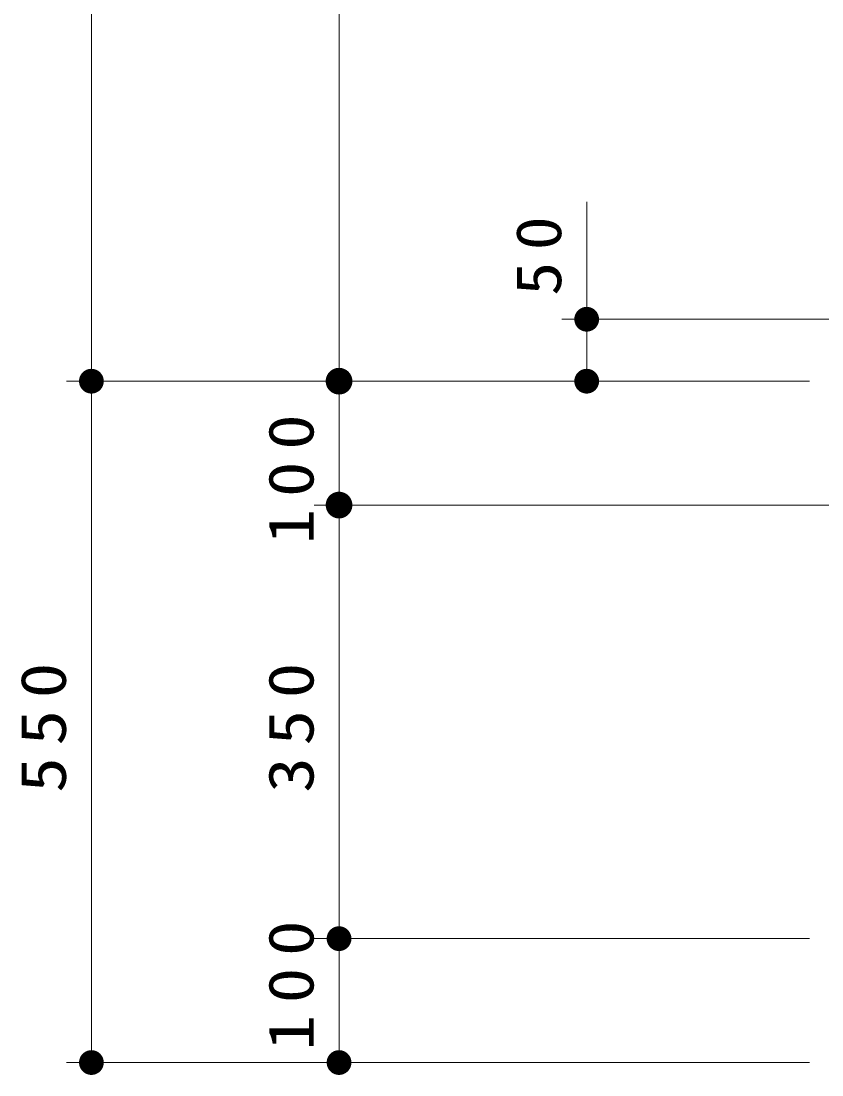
# Model space of a CAD drawing. Units: millimetres on the paper, scale 1:20. Extents: x -365 to 12, y -38 to 257.
# Drawn here: x -334.73 to -302.39, y 70.85 to 113.38 of the extents above; entities that cross this region are included whole.
import ezdxf

# ---------------------------------------------------------------- set-up
doc = ezdxf.new("R2010")
doc.units = ezdxf.units.MM
doc.layers.add('LY_1', color=7, linetype='Continuous', lineweight=13)
doc.styles.add('ＭＳ ゴシック', font='')
doc.styles.get('ＭＳ ゴシック').set_extended_font_data('MS Gothic')

# ---------------------------------------------------------------- blocks, each defined once
blk = doc.blocks.new('filled_dot')
at = {"color": 0, "linetype": 'Continuous', "lineweight": -2, "const_width": 1.25}
blk.add_lwpolyline([(-0.625, 0, 1), (0.625, 0, 1)], format="xyb", close=True, dxfattribs=at)

msp = doc.modelspace()

# ---------------------------------------------------------------- linework, layer by layer
at = {"layer": 'LY_1'}
for p, q in [((-331.892, 98.848), (-331.892, 166.348)), ((-321.892, 98.848), (-321.892, 136.348)), ((-311.892, 98.848), (-311.892, 106.081)), ((-292.392, 101.348), (-312.892, 101.348)), ((-302.892, 98.848), (-332.892, 98.848)), ((-331.892, 71.348), (-331.892, 98.848)), ((-302.892, 98.848), (-322.892, 98.848)), ((-321.892, 93.848), (-321.892, 98.848)), ((-302.892, 98.848), (-312.892, 98.848)), ((-300.392, 93.848), (-322.892, 93.848)), ((-321.892, 76.348), (-321.892, 93.848)), ((-302.892, 76.348), (-322.892, 76.348)), ((-321.892, 71.348), (-321.892, 76.348)), ((-302.892, 71.348), (-332.892, 71.348))]:
    msp.add_line(p, q, dxfattribs=at)

# ---------------------------------------------------------------- block references
for p, xscale, yscale, rotation in [((-311.892, 101.348), 0.4, 0.4, 270), ((-331.892, 98.848), 0.4, 0.4, 90), ((-331.892, 98.848), 0.4, 0.4, 270), ((-321.892, 98.848), 0.431, 0.431, 270), ((-321.892, 98.848), 0.4, 0.4, 90), ((-311.892, 98.848), 0.4, 0.4, 90), ((-321.892, 93.848), 0.431, 0.431, 270), ((-321.892, 76.348), 0.4, 0.4, 270), ((-331.892, 71.348), 0.4, 0.4, 90), ((-321.892, 71.348), 0.4, 0.4, 90)]:
    msp.add_blockref('filled_dot', p, dxfattribs=dict(at, xscale=xscale, yscale=yscale, rotation=rotation))

# ---------------------------------------------------------------- texts
at = {"layer": 'LY_1', "char_height": 1.833, "attachment_point": 8, "rotation": 90, "style": 'ＭＳ ゴシック'}
for s, insert in [('\\T1.34;\\W1.1;50', (-312.892, 104.133)), ('\\T1.33;\\W1.15;100', (-322.892, 95.125)), ('\\T1.33;\\W1.15;550', (-332.892, 85.098)), ('\\T1.33;\\W1.15;350', (-322.892, 85.098)), ('\\T1.33;\\W1.15;100', (-322.892, 74.695))]:
    msp.add_mtext(s, dxfattribs=dict(at, insert=insert))

doc.saveas('drawing.dxf')
